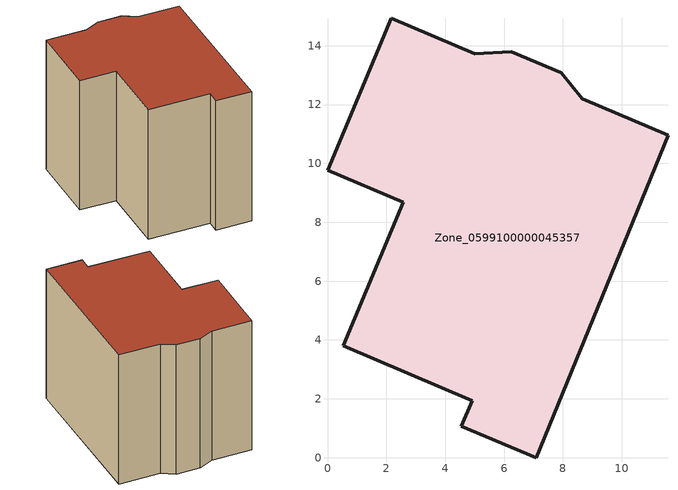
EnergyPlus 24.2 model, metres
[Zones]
Zone_0599100000045357
 floor ground (C_G): 6.24,13.8 7.94,13.08 8.65,12.19 11.57,10.96 7.09,0 4.55,1.07 4.92,1.94 0.53,3.8 2.58,8.68 0,9.77 2.17,14.93 5.01,13.73 z0
 wall outside (C_F): 2.58,8.68 0.53,3.8 4.92,1.94 4.55,1.07 7.09,0 11.57,10.96 8.65,12.19 7.94,13.08 6.24,13.8 5.01,13.73 2.17,14.93 0,9.77 2.58,8.68 z0:10.87
 roof outside (C_R): 2.17,14.93 0,9.77 2.58,8.68 0.53,3.8 4.92,1.94 4.55,1.07 7.09,0 11.57,10.96 8.65,12.19 7.94,13.08 6.24,13.8 5.01,13.73 z10.87
[BUILDING]
Pand.0599100000045357: North Axis=0; Terrain=City; Loads Convergence Tolerance Value=0.04; Temperature Convergence Tolerance Value=0.4; Solar Distribution=FullExterior; Maximum Number of Warmup Days=25; Minimum Number of Warmup Days=1
[Site:Location]
Rotterdam.The.Hague.AP_ZH_NLD Design_Conditions: Latitude=51.96; Longitude=4.45; Time Zone=1; Elevation=-4.5
[SITE:GROUNDTEMPERATURE:BUILDINGSURFACE]
18, 18, 18, 18, 18, 18, 18, 18, 18, 18, 18, 18
[MATERIAL] Thermal Absorptance=0.9; Solar Absorptance=0.7; Visible Absorptance=0.7
Name | Roughness | Thickness | Conductivity | Density | Specific Heat
G.TC.1946 | MediumSmooth | 0.15 | 1 | 540 | 1210
F.TC.1946 | Rough | 0.3 | 0.857143 | 1920 | 840
R.TC.1946 | MediumRough | 0.2 | 0.909091 | 1500 | 1000
[CONSTRUCTION]
C_G: G.TC.1946
C_F: F.TC.1946
C_R: R.TC.1946
[ZONE]
Zone_0599100000045357: Type=1; Multiplier=1; Ceiling Height=Autocalculate; Volume=Autocalculate; Floor Area=autocalculate; Part of Total Floor Area=Yes
[ZONEINFILTRATION:DESIGNFLOWRATE]
Infil_Zone_0599100000045357: Zone or ZoneList or Space or SpaceList=Zone_0599100000045357; Schedule=AlwaysOn; Design Flow Rate Calculation Method=Flow/Area; Flow Rate per Floor Area=0.003; Constant Term Coefficient=1; Temperature Term Coefficient=0; Velocity Term Coefficient=0; Velocity Squared Term Coefficient=0
[HVACTEMPLATE:ZONE:IDEALLOADSAIRSYSTEM]
Zone_0599100000045357: Maximum Heating Supply Air Temperature=50; Minimum Cooling Supply Air Temperature=13; Maximum Heating Supply Air Humidity Ratio=0.0156; Minimum Cooling Supply Air Humidity Ratio=0.0077; Heating Limit=NoLimit; Cooling Limit=NoLimit; Dehumidification Control Type=ConstantSensibleHeatRatio; Cooling Sensible Heat Ratio=0.7; Dehumidification Setpoint=60; Humidification Control Type=None; Humidification Setpoint=30; Outdoor Air Method=None; Outdoor Air Flow Rate per Person=0.00944; Outdoor Air Flow Rate per Zone Floor Area=0; Outdoor Air Flow Rate per Zone=0; Demand Controlled Ventilation Type=None; Outdoor Air Economizer Type=NoEconomizer; Heat Recovery Type=None; Sensible Heat Recovery Effectiveness=0.7; Latent Heat Recovery Effectiveness=0.65
[ZONECONTROL:THERMOSTAT]
ThermostatControl_Zone_0599100000045357: Zone or ZoneList=Zone_0599100000045357; Control Type Schedule=DualSetpointControlType; Control 1=Thermostat_Zone_0599100000045357; Temperature Difference Between Cutout And Setpoint=0
[THERMOSTATSETPOINT:DUALSETPOINT]
Thermostat_Zone_0599100000045357: Heating Setpoint Temperature Schedule=HeatingSetpoint_Zone_0599100000045357; Cooling Setpoint Temperature Schedule=CoolingSetpoint_Zone_0599100000045357
[SCHEDULE:COMPACT]
HeatingSetpoint_Zone_0599100000045357: Through: 12/31, For: AllDays, Until: 24:00, 21
CoolingSetpoint_Zone_0599100000045357: Through: 12/31, For: AllDays, Until: 24:00, 24
DualSetpointControlType: Through: 12/31, For: AllDays, Until: 24:00, 4
AlwaysOn: Through: 12/31, For: AllDays, Until: 24:00, 1
